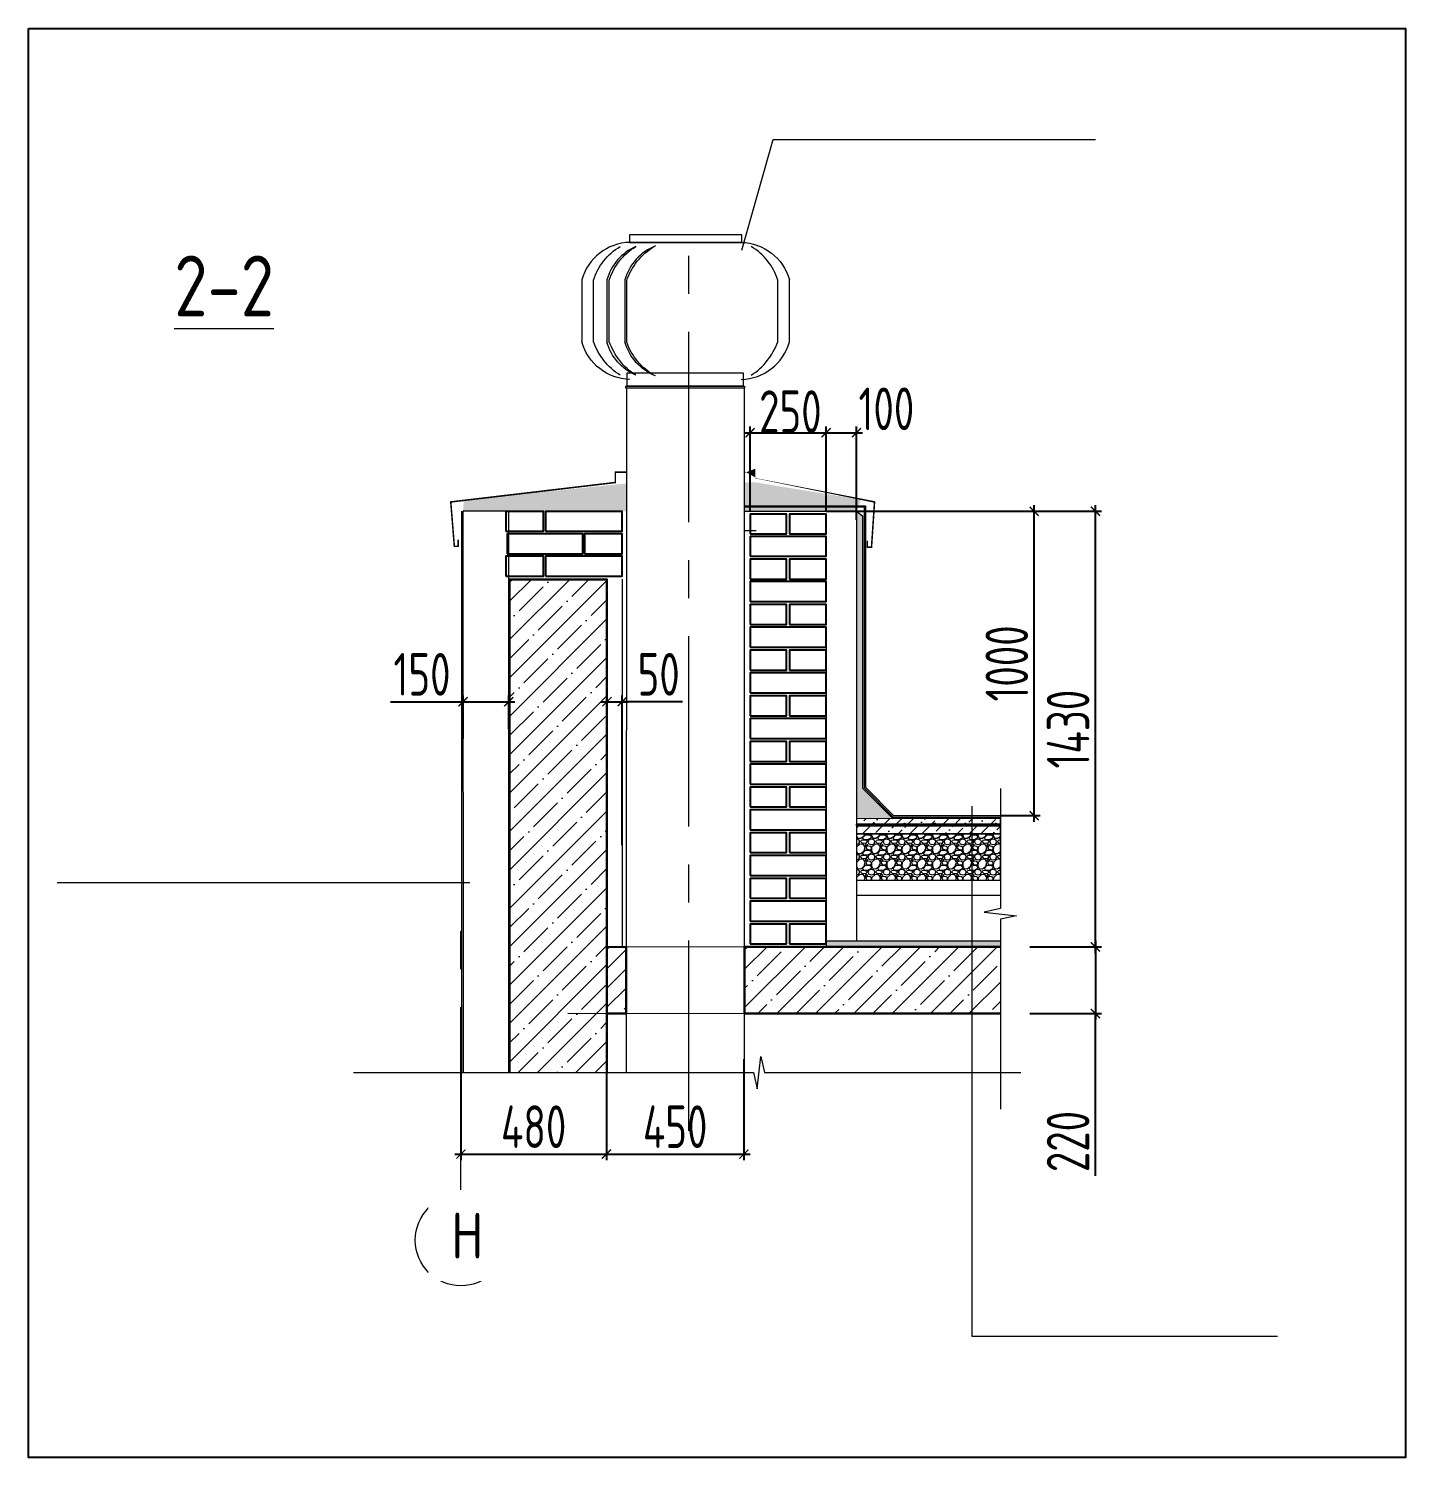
# Model space of a CAD drawing. Header units: millimetres. Extents: x -360149 to 682031, y -35655 to 209517.
# Drawn here: x 574638 to 579163, y 123887 to 128582 of the extents above; entities that cross this region are included whole.
import ezdxf

# ---------------------------------------------------------------- set-up
doc = ezdxf.new("R2010")
doc.units = ezdxf.units.MM
doc.header["$MEASUREMENT"] = 0
doc.header["$PDMODE"] = 3
doc.header["$PDSIZE"] = -4
doc.linetypes.add('CENTER', pattern=[2, 1.25, -0.25, 0.25, -0.25])
doc.layers.get('0').update_dxf_attribs({"color": 250, "lineweight": 9})
doc.layers.get('Defpoints').update_dxf_attribs({"color": 6})
for name, color, linetype, lineweight in [('0.35', 30, 'Continuous', 30), ('_0', 250, 'Continuous', 9), ('АР_Навесной фасад', 147, 'Continuous', 5), ('АР_Оси', 195, 'Continuous', 9), ('АР_стены', 250, 'Continuous', 30), ('Маркировка потолков', 7, 'Continuous', 9)]:
    doc.layers.add(name, color=color, linetype=linetype, lineweight=lineweight)
doc.styles.add('ISOCPEUR', font='isocpeur.ttf', dxfattribs={"width": 0.7})
doc.styles.add('ГОСТ 2.304', font='isocpeur.ttf', dxfattribs={"width": 0.7})
doc.dimstyles.new('R_50', dxfattribs={"dimtxt": 140, "dimasz": 30, "dimexe": 20, "dimexo": 0, "dimgap": 20, "dimtad": 1, "dimdec": 0, "dimrnd": 5, "dimzin": 0, "dimdsep": 46, "dimtxsty": 'ISOCPEUR', "dimblk": 'ARCHTICK', "dimcen": 50, "dimdle": 20, "dimclrd": 256, "dimclre": 256, "dimclrt": 256, "dimadec": 0, "dimazin": 0, "dimtfac": 2, "dimtdec": 0, "dimtofl": 0, "dimtmove": 1, "dimatfit": 3, "dimfxl": 1, "dimtvp": 3, "dimtolj": 1, "dimtzin": 0, "dimarcsym": 0})

# ---------------------------------------------------------------- blocks, each defined once
blk = doc.blocks.new('*U1688')
blk.add_lwpolyline([(-1.24910069413876e-14, -56.25449420671546), (-2.220446049250313e-16, -1), (2.25, -0.5000000000000004), (-2.25, 6.106226635438361e-16), (1.110223024625157e-16, 0.5000000000000002), (8.96345145642321e-15, 35.88248590142322)])
blk = doc.blocks.new('*U1689')
blk.add_lwpolyline([(-3.904012796901005e-15, -17.58211057737301), (-2.220446049250313e-16, -1), (2.25, -0.5000000000000004), (-2.25, 6.106226635438361e-16), (1.110223024625157e-16, 0.5000000000000002), (6.675429950146282e-15, 26.72307896534814)])
blk = doc.blocks.new('_ArchTick')
at = {"color": 0, "linetype": 'ByBlock', "const_width": 0.15}
blk.add_lwpolyline([(-0.5, -0.5), (0.5, 0.5)], dxfattribs=at)
blk = doc.blocks.new('*D1700')
at = {"layer": '_0', "lineweight": -2, "ltscale": 500, "transparency": 16777216}
for p, q in [((577928.9720259039, 125564.2042015975), (578164.7074645165, 125564.2042015975)), ((578144.7074645165, 125584.2042015975), (578144.7074645165, 125325.3892729218)), ((577928.9720259039, 125345.3892729218), (578164.7074645165, 125345.3892729218)), ((578144.7074645165, 124811.9171017019), (578144.7074645165, 125345.3892729218))]:
    blk.add_line(p, q, dxfattribs=at)
at = {"layer": 'Defpoints', "color": 0, "lineweight": 30, "ltscale": 500, "transparency": 16777216}
for p in [(577928.9720259039, 125564.2042015975), (577928.9720259039, 125345.3892729218), (578144.7074645165, 125345.3892729218)]:
    blk.add_point(p, dxfattribs=at)
at = {"layer": '_0', "lineweight": -2, "ltscale": 500, "transparency": 16777216, "xscale": 30, "yscale": 30, "zscale": 30}
for p, rotation in [((578144.7074645165, 125564.2042015975), 90), ((578144.7074645165, 125345.3892729218), 270)]:
    blk.add_blockref('_ArchTick', p, dxfattribs=dict(at, rotation=rotation))
at = {"layer": '_0', "ltscale": 500, "transparency": 16777216, "insert": (578054.7074645164, 124925.0171017018), "char_height": 140, "attachment_point": 5, "rotation": 90, "style": 'ISOCPEUR'}
blk.add_mtext('\\A1;220', dxfattribs=at)
blk = doc.blocks.new('*D1693')
at = {"layer": '_0', "lineweight": -2, "ltscale": 500, "transparency": 16777216}
for p, q in [((578144.7074645167, 125544.2042015975), (578144.7074645167, 127015.7687340598)), ((577666.1905726629, 126995.7687340598), (578164.7074645167, 126995.7687340598)), ((578055.8557159684, 125564.2042015975), (578164.7074645167, 125564.2042015975))]:
    blk.add_line(p, q, dxfattribs=at)
at = {"layer": 'Defpoints', "color": 0, "lineweight": 30, "ltscale": 500, "transparency": 16777216}
for p in [(577666.1905726629, 126995.7687340598), (578144.7074645167, 126995.7687340598), (578055.8557159684, 125564.2042015975)]:
    blk.add_point(p, dxfattribs=at)
at = {"layer": '_0', "lineweight": -2, "ltscale": 500, "transparency": 16777216, "xscale": 30, "yscale": 30, "zscale": 30}
for p, rotation in [((578144.7074645167, 126995.7687340598), 90), ((578144.7074645167, 125564.2042015975), 270)]:
    blk.add_blockref('_ArchTick', p, dxfattribs=dict(at, rotation=rotation))
at = {"layer": '_0', "ltscale": 500, "transparency": 16777216, "insert": (578054.7074645166, 126279.9864678285), "char_height": 140, "attachment_point": 5, "rotation": 90, "style": 'ISOCPEUR'}
blk.add_mtext('\\A1;1430', dxfattribs=at)
blk = doc.blocks.new('*D1694')
at = {"layer": '_0', "lineweight": -2, "ltscale": 500, "transparency": 16777216}
for p, q in [((576989.4366429942, 127254.1131422081), (577279.4366429942, 127254.1131422081)), ((577009.4366429942, 126995.7687340597), (577009.4366429942, 127274.1131422081)), ((577259.4366429942, 126995.7687340597), (577259.4366429942, 127274.1131422081))]:
    blk.add_line(p, q, dxfattribs=at)
at = {"layer": 'Defpoints', "color": 0, "lineweight": 30, "ltscale": 500, "transparency": 16777216}
for p in [(577259.4366429942, 127254.1131422081), (577009.4366429942, 126995.7687340597), (577259.4366429942, 126995.7687340597)]:
    blk.add_point(p, dxfattribs=at)
at = {"layer": '_0', "lineweight": -2, "ltscale": 500, "transparency": 16777216, "xscale": 30, "yscale": 30, "zscale": 30, "rotation": 180}
blk.add_blockref('_ArchTick', (577009.4366429942, 127254.1131422081), dxfattribs=at)
at = {"layer": '_0', "lineweight": -2, "ltscale": 500, "transparency": 16777216, "xscale": 30, "yscale": 30, "zscale": 30}
blk.add_blockref('_ArchTick', (577259.4366429942, 127254.1131422081), dxfattribs=at)
at = {"layer": '_0', "ltscale": 500, "transparency": 16777216, "insert": (577142.0084343833, 127323.185170389), "char_height": 140, "attachment_point": 5, "style": 'ISOCPEUR'}
blk.add_mtext('\\A1;250', dxfattribs=at)
blk = doc.blocks.new('*D1695')
at = {"layer": '_0', "lineweight": -2, "ltscale": 500, "transparency": 16777216}
for p, q in [((577239.4366429942, 127254.1131422081), (577379.4366429944, 127254.1131422081)), ((577259.4366429942, 126995.7687340597), (577259.4366429942, 127274.1131422081)), ((577359.4366429944, 126967.8385775415), (577359.4366429944, 127274.1131422081))]:
    blk.add_line(p, q, dxfattribs=at)
at = {"layer": 'Defpoints', "color": 0, "lineweight": 30, "ltscale": 500, "transparency": 16777216}
for p in [(577359.4366429944, 127254.1131422081), (577259.4366429942, 126995.7687340597), (577359.4366429944, 126967.8385775415)]:
    blk.add_point(p, dxfattribs=at)
at = {"layer": '_0', "lineweight": -2, "ltscale": 500, "transparency": 16777216, "xscale": 30, "yscale": 30, "zscale": 30, "rotation": 180}
blk.add_blockref('_ArchTick', (577259.4366429942, 127254.1131422081), dxfattribs=at)
at = {"layer": '_0', "lineweight": -2, "ltscale": 500, "transparency": 16777216, "xscale": 30, "yscale": 30, "zscale": 30}
blk.add_blockref('_ArchTick', (577359.4366429944, 127254.1131422081), dxfattribs=at)
at = {"layer": '_0', "ltscale": 500, "transparency": 16777216, "insert": (577457.550792447, 127332.6032774891), "char_height": 140, "attachment_point": 5, "style": 'ISOCPEUR'}
blk.add_mtext('\\A1;100', dxfattribs=at)
blk = doc.blocks.new('*D1696')
at = {"layer": '_0', "lineweight": -2, "ltscale": 500, "transparency": 16777216}
for p, q in [((576539.3137996324, 126248.6664629898), (576539.3137996324, 126390.1490914297)), ((576589.3724910436, 125898.8759188556), (576589.3724910436, 126390.1490914297)), ((576519.3137996324, 126370.1490914297), (576609.3724910436, 126370.1490914297)), ((576787.9607909302, 126370.1490914297), (576589.3724910436, 126370.1490914297))]:
    blk.add_line(p, q, dxfattribs=at)
at = {"layer": 'Defpoints', "color": 0, "lineweight": 30, "ltscale": 500, "transparency": 16777216}
for p in [(576589.3724910436, 126370.1490914297), (576539.3137996324, 126248.6664629898), (576589.3724910436, 125898.8759188556)]:
    blk.add_point(p, dxfattribs=at)
at = {"layer": '_0', "lineweight": -2, "ltscale": 500, "transparency": 16777216, "xscale": 30, "yscale": 30, "zscale": 30, "rotation": 180}
blk.add_blockref('_ArchTick', (576539.3137996324, 126370.1490914297), dxfattribs=at)
at = {"layer": '_0', "lineweight": -2, "ltscale": 500, "transparency": 16777216, "xscale": 30, "yscale": 30, "zscale": 30}
blk.add_blockref('_ArchTick', (576589.3724910436, 126370.1490914297), dxfattribs=at)
at = {"layer": '_0', "ltscale": 500, "transparency": 16777216, "insert": (576709.1607909302, 126460.1490914297), "char_height": 140, "attachment_point": 5, "style": 'ISOCPEUR'}
blk.add_mtext('\\A1;50', dxfattribs=at)
blk = doc.blocks.new('крышник')
at = {"color": 251, "ltscale": 500}
for points in [[(-191.5795036604143, -203.7467991599488), (189.4752693016781, -203.7467991599488), (189.4752693016781, -246.8324238266412), (-191.5795036604143, -246.8324238266412)], [(-196.6953125193409, -246.8324238266412), (193.646527327785, -246.8324238266412), (193.646527327785, -253.9682811462361), (-196.6953125193409, -253.9682811462361)]]:
    blk.add_lwpolyline(points, close=True, dxfattribs=at)
at = {"layer": '_0', "color": 251, "ltscale": 500}
blk.add_lwpolyline([(-184.6784498561174, 225.2121012365096), (184.4752693016781, 225.2121012365096), (184.4752693016781, 249.5721771376266), (-184.6784498561174, 249.5721771376266)], close=True, dxfattribs=at)
for points in [[(-183.0673725151573, 225.2121012365096, 0.3305568164830414), (-341.0415915836347, 102.1413030268159, 0.3305568164830414)], [(-215.5257640891941, -211.2865926547165, -0.1668150978023458), (-302.6511892304989, -101.3063825549325), (-302.6511892304989, 101.3063825549325, -0.1832733175010676), (-215.5257640891941, 211.2865926547165)], [(-163.5974686619593, 211.2865926547165, 0.2261490489241471), (-258.4163617055165, 102.1413030268159)], [(-163.5974686619593, -211.2865926547165, -0.1668150978023458), (-250.722893803264, -101.3063825549325), (-250.722893803264, 101.3063825549325, -0.1832733175010676), (-163.5974686619593, 211.2865926547165)], [(-99.14906973694451, 213.4615520067455, 0.235032193702936), (-199.2019134679576, 102.1413030268159)], [(-104.3830204244005, -211.2865926547165, -0.1732926458970932), (-193.6261845129775, -103.2010126109381), (-193.6261845129775, 99.41175249892694, -0.1765394558628313), (-104.3830204244005, 211.2865926547165)], [(183.0673725150409, 225.2121012365096, -0.3305568164830414), (341.0415915835183, 102.1413030268159, -0.3305568164830414)], [(215.76657000673, -211.2865926547165, 0.1668150978023458), (302.8919951480348, -101.3063825549325), (302.8919951480348, 101.3063825549325, 0.1832733175010676), (215.76657000673, 211.2865926547165)], [(-183.0673725151573, -225.2121012365096, -0.3305568164830414), (-341.0415915836347, -102.1413030268159, -0.3305568164830414)], [(-163.5974686619593, -211.2865926547165, -0.2261490489241471), (-258.4163617055165, -102.1413030268159)], [(-99.14906973694451, -213.4615520067455, -0.235032193702936), (-199.2019134679576, -102.1413030268159)], [(183.0673725150409, -225.2121012365096, 0.3305568164830414), (341.0415915835183, -102.1413030268159, 0.3305568164830414)]]:
    blk.add_lwpolyline(points, format="xyb", dxfattribs=at)
for points in [[(183.0673725150409, 225.2121012365096), (-184.5810136807268, 225.2121012365096)], [(-341.0415915836347, 102.1413030268159), (-341.0415915836347, -102.1413030268159)], [(-258.4163617055165, 102.1413030268159), (-258.4163617055165, -102.1413030268159)], [(-199.2019134679576, 102.1413030268159), (-199.2019134679576, -102.1413030268159)], [(341.0415915835183, -102.1413030268159), (341.0415915835765, -102.1413030268159), (341.0415915835765, 102.1413030268159)]]:
    blk.add_lwpolyline(points, dxfattribs=at)
blk = doc.blocks.new('*D1710')
at = {"layer": '_0', "lineweight": -2, "ltscale": 500, "transparency": 16777216}
for p, q in [((576059.3137996325, 125151.2321908417), (576059.3137996325, 124863.6616748217)), ((576537.3038738981, 125151.2321908417), (576537.3038738981, 124863.6616748217)), ((576039.3137996325, 124883.6616748217), (576557.3038738981, 124883.6616748217))]:
    blk.add_line(p, q, dxfattribs=at)
at = {"layer": 'Defpoints', "color": 0, "lineweight": 30, "ltscale": 500, "transparency": 16777216}
for p in [(576059.3137996325, 125151.2321908417), (576537.3038738981, 125151.2321908417), (576537.3038738981, 124883.6616748217)]:
    blk.add_point(p, dxfattribs=at)
at = {"layer": '_0', "lineweight": -2, "ltscale": 500, "transparency": 16777216, "xscale": 30, "yscale": 30, "zscale": 30, "rotation": 180}
blk.add_blockref('_ArchTick', (576059.3137996325, 124883.6616748217), dxfattribs=at)
at = {"layer": '_0', "lineweight": -2, "ltscale": 500, "transparency": 16777216, "xscale": 30, "yscale": 30, "zscale": 30}
blk.add_blockref('_ArchTick', (576537.3038738981, 124883.6616748217), dxfattribs=at)
at = {"layer": '_0', "ltscale": 500, "transparency": 16777216, "insert": (576298.3088367654, 124973.6616748217), "char_height": 140, "attachment_point": 5, "style": 'ISOCPEUR'}
blk.add_mtext('\\A1;480', dxfattribs=at)
blk = doc.blocks.new('*D1715')
at = {"layer": '_0', "lineweight": -2, "ltscale": 500, "transparency": 16777216}
for p, q in [((577943.3422035242, 125975.7687340597), (577943.3422035242, 127015.7687340598)), ((577259.4366429944, 126995.7687340598), (577963.3422035242, 126995.7687340598)), ((577832.1070669871, 125995.7687340597), (577963.3422035242, 125995.7687340597))]:
    blk.add_line(p, q, dxfattribs=at)
at = {"layer": 'Defpoints', "color": 0, "lineweight": 30, "ltscale": 500, "transparency": 16777216}
for p in [(577259.4366429944, 126995.7687340598), (577943.3422035242, 126995.7687340598), (577832.1070669871, 125995.7687340597)]:
    blk.add_point(p, dxfattribs=at)
at = {"layer": '_0', "lineweight": -2, "ltscale": 500, "transparency": 16777216, "xscale": 30, "yscale": 30, "zscale": 30}
for p, rotation in [((577943.3422035242, 126995.7687340598), 90), ((577943.3422035242, 125995.7687340597), 270)]:
    blk.add_blockref('_ArchTick', p, dxfattribs=dict(at, rotation=rotation))
at = {"layer": '_0', "ltscale": 500, "transparency": 16777216, "insert": (577853.3422035241, 126495.7687340596), "char_height": 140, "attachment_point": 5, "rotation": 90, "style": 'ISOCPEUR'}
blk.add_mtext('\\A1;1000', dxfattribs=at)
blk = doc.blocks.new('*D1712')
at = {"layer": '_0', "lineweight": -2, "ltscale": 500, "transparency": 16777216}
for p, q in [((576537.3038738981, 125195.1337565253), (576537.3038738981, 124863.6616748217)), ((576989.3828589357, 125195.1337565253), (576989.3828589357, 124863.6616748217)), ((576517.3038738981, 124883.6616748217), (577009.3828589357, 124883.6616748217))]:
    blk.add_line(p, q, dxfattribs=at)
at = {"layer": 'Defpoints', "color": 0, "lineweight": 30, "ltscale": 500, "transparency": 16777216}
for p in [(576537.3038738981, 125195.1337565253), (576989.3828589357, 125195.1337565253), (576989.3828589357, 124883.6616748217)]:
    blk.add_point(p, dxfattribs=at)
at = {"layer": '_0', "lineweight": -2, "ltscale": 500, "transparency": 16777216, "xscale": 30, "yscale": 30, "zscale": 30, "rotation": 180}
blk.add_blockref('_ArchTick', (576537.3038738981, 124883.6616748217), dxfattribs=at)
at = {"layer": '_0', "lineweight": -2, "ltscale": 500, "transparency": 16777216, "xscale": 30, "yscale": 30, "zscale": 30}
blk.add_blockref('_ArchTick', (576989.3828589357, 124883.6616748217), dxfattribs=at)
at = {"layer": '_0', "ltscale": 500, "transparency": 16777216, "insert": (576763.3433664169, 124973.6616748217), "char_height": 140, "attachment_point": 5, "style": 'ISOCPEUR'}
blk.add_mtext('\\A1;450', dxfattribs=at)
blk = doc.blocks.new('*D1714')
at = {"layer": '_0', "lineweight": -2, "ltscale": 500, "transparency": 16777216}
for p, q in [((576066.1594686965, 126248.598656014), (576066.1594686965, 126390.0812844539)), ((576216.3237253666, 126280.1253608402), (576216.3237253666, 126390.0812844539)), ((575828.0437081278, 126370.0812844539), (576066.1594686965, 126370.0812844539)), ((576046.1594686965, 126370.0812844539), (576236.3237253666, 126370.0812844539))]:
    blk.add_line(p, q, dxfattribs=at)
at = {"layer": 'Defpoints', "color": 0, "lineweight": 30, "ltscale": 500, "transparency": 16777216}
for p in [(576216.3237253666, 126370.0812844539), (576216.3237253666, 126280.1253608402), (576066.1594686965, 126248.598656014)]:
    blk.add_point(p, dxfattribs=at)
at = {"layer": '_0', "lineweight": -2, "ltscale": 500, "transparency": 16777216, "xscale": 30, "yscale": 30, "zscale": 30, "rotation": 180}
blk.add_blockref('_ArchTick', (576066.1594686965, 126370.0812844539), dxfattribs=at)
at = {"layer": '_0', "lineweight": -2, "ltscale": 500, "transparency": 16777216, "xscale": 30, "yscale": 30, "zscale": 30}
blk.add_blockref('_ArchTick', (576216.3237253666, 126370.0812844539), dxfattribs=at)
at = {"layer": '_0', "ltscale": 500, "transparency": 16777216, "insert": (575931.3437081279, 126460.0812844539), "char_height": 140, "attachment_point": 5, "style": 'ISOCPEUR'}
blk.add_mtext('\\A1;150', dxfattribs=at)

msp = doc.modelspace()

# ---------------------------------------------------------------- hatches: boundary and pattern name
at = {"lineweight": 9, "transparency": 33554559}
h = msp.add_hatch(dxfattribs=at)
h.set_pattern_fill('AR-SAND', color=256, scale=5, angle=2.034774631500633e-05)
h.set_pattern_definition([(37.50002034774632, (143598.086022782, 62444.25974782425), (-0.3149702119624408, 9.6341187332094), [0, -7.6, 0, -8.5, 0, -8.125]), (7.500020347746314, (143598.086022782, 62444.25974782425), (8.848878515121484, 14.11073346869755), [0, -4.1, 0, -6.850000000000001, 0, -2.625]), (327.5000203477463, (143591.9360227819, 62444.25974564016), (15.57070929870785, 0.02830079739129785), [0, -2.5, 0, -9, 0, -11.75]), (317.5000203477463, (143591.9360227819, 62444.25974564016), (15.03063146439322, 4.388383162577362), [0, -1.249999999999998, 0, -5.89999999999999, 0, -6.74999999999999])])
h.paths.add_polyline_path([(576068.8543652779, 127032.8263899952), (576066.0593878418, 126995.7687340597), (576603.3983846994, 126995.5246591725), (576603.3983846994, 127087.257494072)])
h = msp.add_hatch(dxfattribs=at)
h.set_pattern_fill('AR-SAND', color=256, scale=5, angle=2.034774631500633e-05)
h.set_pattern_definition([(37.50002034774632, (143598.086022782, 62447.44085162151), (-0.3149702119624408, 9.6341187332094), [0, -7.6, 0, -8.5, 0, -8.125]), (7.500020347746314, (143598.086022782, 62447.44085162151), (8.848878515121484, 14.11073346869755), [0, -4.1, 0, -6.850000000000001, 0, -2.625]), (327.5000203477463, (143591.9360227819, 62447.44084943743), (15.57070929870785, 0.02830079739129785), [0, -2.5, 0, -9, 0, -11.75]), (317.5000203477463, (143591.9360227819, 62447.44084943743), (15.03063146439322, 4.388383162577362), [0, -1.249999999999998, 0, -5.899999999999991, 0, -6.749999999999991])])
h.paths.add_polyline_path([(577374.6678431325, 127033.7667854366), (577359.4366429944, 126995.7687340597), (576991.39278467, 126995.7687340597), (576991.39278467, 127090.4348677935), (577029.6778568998, 127090.4348677935)])
h = msp.add_hatch(dxfattribs=at)
h.set_pattern_fill('AR-SAND', color=256, scale=5, angle=2.034774631500633e-05)
h.set_pattern_definition([(37.50002034774632, (145208.2690387201, 62289.92151058332), (-0.3149702119624408, 9.6341187332094), [0, -7.6, 0, -8.5, 0, -8.125]), (7.500020347746314, (145208.2690387201, 62289.92151058332), (8.848878515121484, 14.11073346869755), [0, -4.1, 0, -6.850000000000001, 0, -2.625]), (327.5000203477463, (145202.11903872, 62289.92150839924), (15.57070929870785, 0.02830079739129785), [0, -2.5, 0, -9, 0, -11.75]), (317.5000203477463, (145202.11903872, 62289.92150839924), (15.03063146439322, 4.388383162577362), [0, -1.249999999999998, 0, -5.899999999999993, 0, -6.749999999999994])])
h.paths.add_polyline_path([(577379.4366429944, 126981.1337066921), (577359.4366429944, 126995.7687340597), (577359.4366429945, 125985.6932197473), (577479.3745627359, 125985.7549893801), (577379.4366429944, 126085.7032562893)])
h = msp.add_hatch(dxfattribs=at)
h.set_pattern_fill('ANSI36', color=256, scale=8.657649458015428, angle=2.034774631500633e-05)
h.set_pattern_definition([(45.00002034774631, (576202.6963020924, 125458.7609515737), (14.57771405606507, 53.45169298540949), [68.72009257299746, -13.74401851459949, 0, -13.74401851459949])])
h.paths.add_polyline_path([(577832.106964499, 125985.937582108), (577359.4366160553, 125985.69290323), (577359.436633812, 125935.69290323), (577832.1070669868, 125935.69290323)])
h = msp.add_hatch(dxfattribs=at)
h.set_pattern_fill('GRAVEL', color=256, scale=50)
h.set_pattern_definition([(228.012787504, (145144.2690387199, 61309.92024451424), (-400.0000000000031, -450.0000000000002), [6.726799999999999, -665.9544023536849]), (184.969740728, (145139.7690387199, 61304.92024451424), (599.9999999999987, 50.00000000000176), [11.5434, -1142.7962380615]), (132.510447078, (145128.2690387199, 61303.92024451424), (500.0000000000059, -549.9999999999933), [8.1394, -805.8016298049849]), (267.273689006, (145108.7690387199, 61291.42024451424), (50.00000000000121, 1000.000000000001), [10.51189999999999, -1040.677902081449]), (292.833654178, (145108.2690387199, 61280.92024451424), (-249.9999999999994, 600.0000000000014), [10.30774999999999, -1020.468656404414]), (357.273689006, (145112.2690387199, 61271.42024451424), (-1000.000000000001, 50.00000000000128), [10.51189999999999, -1040.677902081449]), (37.6942404667, (145122.7690387199, 61270.92024451424), (-649.9999999999999, -499.9999999999987), [13.90145, -1376.2424274458]), (72.2553283749, (145133.7690387199, 61279.42024451424), (350.0000000000014, 1100), [13.12439999999999, -1299.316074840669]), (121.429565615, (145137.7690387199, 61291.92024451424), (-400.000000000001, 649.9999999999994), [10.5475, -1044.20365548645]), (175.236358309, (145132.2690387199, 61300.92024451424), (549.9999999999992, -50.0000000000019), [12.0416, -590.038128939615]), (222.397437798, (145120.2690387199, 61301.92024451424), (-599.9999999999982, -549.9999999999986), [15.5724, -1541.668750239745]), (138.814074834, (145158.2690387199, 61290.92024451424), (-350.0000000000016, 300), [5.315049999999994, -526.1922406367343]), (171.46923439, (145154.2690387199, 61294.42024451424), (649.9999999999999, -99.99999999999976), [10.11185, -1001.07557080785]), (225, (145144.2690387199, 61295.92024451424), (-5.551115123125783e-15, -49.99999999999665), [7.07105, -63.639628118655]), (203.198590514, (145140.7690387199, 61301.92024451424), (249.9999999999995, 99.99999999999876), [3.8079, -376.980755293195]), (291.801409486, (145137.2690387199, 61300.42024451424), (-49.9999999999842, 150.0000000000051), [5.385149999999999, -263.873090356725]), (30.96375653209999, (145139.2690387199, 61295.42024451424), (150.0000000000027, 99.99999999999898), [8.74645, -282.801144742265]), (161.565051177, (145146.7690387199, 61299.92024451424), (100.0000000000006, -49.99999999999883), [6.324549999999996, -151.7893330084198]), (16.389540334, (145108.2690387199, 61300.42024451424), (499.9999999999983, 150.0000000000022), [8.86, -877.14225733347]), (70.3461759419, (145116.7690387199, 61302.92024451424), (-200.000000000061, -550.0000000001698), [7.43305, -735.8703873659499]), (293.198590514, (145146.7690387199, 61309.92024451424), (-99.99999999999852, 249.9999999999995), [7.61575, -373.172905293195]), (343.610459666, (145149.7690387199, 61302.92024451424), (-499.9999999999983, 150.0000000000022), [8.859999999999989, -877.1422573334493]), (339.44395478, (145108.2690387199, 61269.42024451424), (-250.0000000000018, 100.0000000000012), [8.54399999999999, -418.6561872658747]), (294.775140569, (145116.2690387199, 61266.42024451424), (-250.0000000000003, 550.0000000000001), [7.1589, -708.7321531637999]), (66.8014094864, (145147.2690387199, 61259.92024451424), (99.99999999999906, 249.9999999999985), [7.61575, -373.172905293195]), (17.3540246363, (145150.2690387199, 61266.92024451424), (-649.9999999999989, -199.9999999999981), [8.38155, -829.771180712]), (69.44395478040002, (145122.7690387199, 61259.92024451424), (-100.0000000000004, -249.9999999999977), [4.271999999999995, -422.9281872658747]), (101.309932474, (145144.2690387199, 61259.92024451424), (-49.99999999999819, 200.0000000000006), [2.5495, -252.40147567964]), (165.963756532, (145143.7690387199, 61262.42024451424), (149.9999999999979, -50.00000000000006), [10.30775, -195.847531280885]), (186.009005957, (145133.7690387199, 61264.92024451424), (500.0000000000023, 49.99999999999915), [9.5525, -945.6961587271401]), (303.690067526, (145139.2690387199, 61290.92024451424), (-49.99999999999936, 99.99999999999929), [7.211099999999994, -173.0664637731998]), (353.157226587, (145143.2690387199, 61284.92024451424), (850.0000000000007, -100.0000000000026), [12.5897, -1246.378131201415]), (60.9453959009, (145155.7690387199, 61283.42024451424), (-199.9999999999988, -349.9999999999989), [5.147799999999999, -509.63370704935]), (90, (145158.2690387199, 61287.92024451424), (-49.99999999999999, 50), [3, -47]), (120.256437164, (145132.7690387199, 61266.42024451424), (200.0000000000005, -350.0000000000004), [6.946199999999999, -687.67599947249]), (48.01278750420001, (145129.2690387199, 61272.42024451424), (400, 449.9999999999987), [13.4536, -659.2276023536849]), (0, (145138.2690387199, 61282.42024451424), (50, 50), [13, -37]), (325.3048464690001, (145151.2690387199, 61282.42024451424), (500.0000000000069, -349.9999999999912), [7.905699999999995, -782.6637150420993]), (254.054604099, (145157.7690387199, 61277.92024451424), (-50.00000000000189, -200.0000000000002), [7.280100000000001, -356.725394464025]), (207.645975364, (145155.7690387199, 61270.92024451424), (-949.9999999999975, -500.0000000000024), [11.85325, -1173.47370911297]), (175.42607874, (145145.2690387199, 61265.42024451424), (-649.9999999999977, 50.00000000000006), [12.53995, -1241.453670398445])])
h.paths.add_polyline_path([(577832.1070182985, 125935.6929032301), (577359.4366429943, 125935.69290323), (577359.4366429943, 125784.2029355284), (577832.1070669868, 125784.2027676665)])
h = msp.add_hatch(dxfattribs=at)
h.set_pattern_fill('AR-SAND', color=256, scale=5, angle=2.034774631500633e-05)
h.set_pattern_definition([(37.50002034774632, (145108.2690387199, 61259.92024451424), (-0.3149702119624408, 9.6341187332094), [0, -7.6, 0, -8.5, 0, -8.125]), (7.500020347746314, (145108.2690387199, 61259.92024451424), (8.848878515121484, 14.11073346869755), [0, -4.1, 0, -6.850000000000001, 0, -2.625]), (327.5000203477463, (145102.1190387199, 61259.92024233016), (15.57070929870785, 0.02830079739129785), [0, -2.5, 0, -9, 0, -11.75]), (317.5000203477463, (145102.1190387199, 61259.92024233016), (15.03063146439322, 4.388383162577362), [0, -1.249999999999999, 0, -5.899999999999994, 0, -6.749999999999995])])
h.paths.add_polyline_path([(577832.1070669868, 125584.2029355285), (577259.4366429943, 125584.203568563), (577259.4366429942, 125564.204834632), (577832.1070669868, 125564.2042015974)])
at = {"layer": 'Маркировка потолков', "lineweight": 9, "ltscale": 5000, "transparency": 33554610}
h = msp.add_hatch(dxfattribs=at)
h.set_pattern_fill('ANSI35', color=256, scale=356.9777)
h.set_pattern_definition([(45, (137573.643911727, 61259.92024451424), (-63.10533810059426, 63.10533810059426), []), (45, (137636.7492497217, 61259.92024451424), (-63.10533810059426, 63.10533810059426), [111.55553125, -22.31110625, 0, -22.31110625])])
h.paths.add_polyline_path([(576539.3137996324, 126772.1254655779), (576219.3137996326, 126772.1254655779), (576219.3137996322, 125151.2321908417), (576539.313799632, 125151.2321908417)])
h = msp.add_hatch(dxfattribs=at)
h.set_pattern_fill('ANSI35', color=256, scale=356.9777)
h.set_pattern_definition([(45, (143898.722929852, 61260.88510927744), (-63.10533810059426, 63.10533810059426), []), (45, (143961.8282678467, 61260.88510927744), (-63.10533810059426, 63.10533810059426), [111.55553125, -22.31110625, 0, -22.31110625])])
h.paths.add_polyline_path([(576602.3344707993, 125345.1329273884), (576602.5022174942, 125564.6637789976), (576539.2999050677, 125564.2042015974), (576539.327694197, 125345.6023579409)])
h = msp.add_hatch(dxfattribs=at)
h.set_pattern_fill('ANSI35', color=256, scale=356.9777)
h.set_pattern_definition([(45, (145108.2690387199, 61259.92024451424), (-63.10533810059426, 63.10533810059426), []), (45, (145171.3743767146, 61259.92024451424), (-63.10533810059426, 63.10533810059426), [111.55553125, -22.31110625, 0, -22.31110625])])
h.paths.add_polyline_path([(577832.1202743144, 125345.4430581304), (577832.10706676, 125564.1683447869), (576991.6407089285, 125564.0607744264), (576991.653916029, 125345.3354877131)])

# ---------------------------------------------------------------- linework, layer by layer
at = {"lineweight": 20}
for points in [[(577832.106964499, 125985.937582108), (577359.4366160553, 125985.69290323), (577359.436633812, 125935.69290323), (577832.1070669868, 125935.69290323)], [(577832.1070182985, 125935.6929032301), (577359.4366429943, 125935.69290323), (577359.4366429943, 125784.2029355284), (577832.1070669868, 125784.2027676665)]]:
    msp.add_lwpolyline(points, close=True, dxfattribs=at)
at = {"lineweight": 25}
msp.add_lwpolyline([(577359.4366204885, 125963.4907224154), (577832.1070536632, 125963.4913010765), (577832.1070495638, 125966.4912750419), (577359.4366163891, 125966.4906963808)], close=True, dxfattribs=at)
at = {"lineweight": 30}
for centre in [(577417.1542816903, 125967.9908894648), (577517.1542816903, 125967.9908894648), (577617.0377517862, 125967.9909857114), (577716.9212218821, 125967.991081958), (577816.804691978, 125967.9911782046)]:
    msp.add_circle(centre, 1.5, dxfattribs=at)
at = {"layer": '0.35', "color": 18, "ltscale": 200, "true_color": 0x000000}
for points in [[(576602.5329021919, 125563.9699788322), (576539.2975939398, 125564.2042015974), (576539.3300053249, 125345.3903598692), (576602.3037861015, 125345.8267275537), (576602.5329021919, 125563.9699788322)], [(577832.1070669868, 125564.2042015974), (576991.7222157998, 125564.2042015974), (576991.483701241, 125345.3892729217), (577832.130614839, 125345.3892729217)]]:
    msp.add_lwpolyline(points, dxfattribs=at)
at = {"layer": '_0', "color": 7, "ltscale": 500}
for p, q in [((576061.3237253667, 126995.7687340597), (576061.3237253667, 125151.2321908417)), ((576991.39278467, 126932.9155267554), (577029.6778568998, 126932.9155267554)), ((576991.7222157998, 125564.2042015974), (576539.3137996324, 125564.0545126731)), ((576991.4832775515, 125345.0005771446), (576410.7241103842, 125345.6336213222))]:
    msp.add_line(p, q, dxfattribs=at)
at = {"layer": '_0', "color": 1, "ltscale": 500}
for p, q in [((577359.4366429944, 126995.7687340597), (577359.4366429946, 125584.2029355284)), ((577379.4366429944, 126981.1337066921), (577379.4366429944, 126085.7032562893)), ((576589.4366429942, 126772.839969634), (576589.4366429943, 125564.2042015974)), ((577259.4366429942, 126564.2042015975), (577259.4366429942, 125564.2042015974)), ((576539.3137996324, 126179.8003197913), (576539.3137996324, 125564.2042015974)), ((577379.4366429944, 126085.7032562893), (577479.4366424584, 125985.69290323)), ((577359.4366429942, 125935.69290323), (577832.1070669868, 125935.6929032301)), ((577359.4366429943, 125784.2029355284), (577832.1070669868, 125784.2029355285)), ((577359.4366429943, 125734.2029355284), (577832.1070669868, 125734.2029355285)), ((577259.4366429942, 125584.2029355284), (577832.1070669868, 125584.2029355285))]:
    msp.add_line(p, q, dxfattribs=at)
at = {"layer": '_0', "color": 7, "ltscale": 500}
for points in [[(576982.191247039, 127853.4795708882), (577085.6929151689, 128217.1151790524), (578145.0978455786, 128217.1151790524)], [(576808.0100284498, 126768.6681643836), (576808.3254121549, 126768.6678793314)], [(576808.64079586, 126768.6681643836), (576808.3254121549, 126768.6678793314)], [(577738.6704386253, 126026.5586069609), (577738.6712410945, 124284.855778846), (578742.425716385, 124284.855778846)], [(574732.8480454859, 125776.1684480848), (576088.3099133938, 125776.1684480848)]]:
    msp.add_lwpolyline(points, dxfattribs=at)
at = {"layer": '_0', "color": 1, "ltscale": 500}
for points in [[(576603.6201342945, 127400.3600174973), (576602.2307573087, 125151.2321908417)], [(576991.39278467, 125151.2321908417), (576991.39278467, 127400.3600174973)], [(576991.39278467, 127013.7829688286), (577389.4366429944, 127013.7829688286), (577389.4366429944, 127003.1951808132)], [(576991.39278467, 127009.9705918973), (577384.7054062106, 127009.9705918973), (577384.7030279934, 127003.1951808132)], [(577384.7030279934, 127003.1951808132), (577384.4366429944, 126086.7595069306), (577480.0576303452, 125990.7555418636), (577832.1070669868, 125990.7555418636)], [(577389.4366429944, 127003.1951808132), (577389.4366429944, 126088.9634073597), (577481.1884618221, 125995.7687340597), (577832.1070669868, 125995.7687340597)], [(576991.39278467, 126995.7687340597), (577359.4366429944, 126995.7687340597), (577379.4366429944, 126981.1337066921)], [(577468.2175140321, 125996.9131932395), (577379.4366429944, 126085.7032562893)]]:
    msp.add_lwpolyline(points, dxfattribs=at)
at = {"layer": '_0', "color": 7, "lineweight": 30, "ltscale": 500, "const_width": 5}
for points in [[(576603.449726803, 127124.5038351208), (576566.9430215515, 127124.470839394), (576566.9430215515, 127090.4142268687), (576025.8834095071, 127026.5453449123), (576037.6834897865, 126880.5692228387), (576050.3662281003, 126880.8263741621), (576050.3662281003, 126902.5052361202)], [(576991.39278467, 127124.5260833808), (577029.6778568997, 127124.4914803188), (577029.6778568998, 127090.4348677935), (577418.631297752, 127026.5453449123), (577408.6619547717, 126877.7160884081), (577394.8700391436, 126877.7160884081), (577394.8700391436, 126899.7246180968)]]:
    msp.add_lwpolyline(points, dxfattribs=at)
at = {"layer": '_0', "color": 7}
msp.add_lwpolyline([(576216.3237253666, 126995.7687340597), (576080.5903037731, 126995.7687340597), (576066.0593878418, 126995.7687340597), (576066.3237253667, 125151.2321908417), (576216.3237253666, 125151.2321908417)], close=True, dxfattribs=at)
at = {"layer": 'Defpoints', "color": 5, "ltscale": 500}
msp.add_lwpolyline([(574638.3708606628, 128581.9635362121), (579163.3683903986, 128581.9635362121), (579163.3683903986, 123886.9457278425), (574638.370860663, 123886.9457278425)], close=True, dxfattribs=at)
at = {"layer": 'АР_Навесной фасад', "color": 18, "lineweight": 30, "ltscale": 100, "true_color": 0x000000}
msp.add_lwpolyline([(576219.3137996324, 125151.2321908417), (576219.3137996325, 126772.1254655779), (576539.3137996325, 126772.1254655779), (576539.3137996324, 125151.2321908417)], dxfattribs=at)
at = {"layer": 'АР_Оси', "linetype": 'CENTER', "ltscale": 500}
for p, q in [((576808.3254121549, 124960.2470487219), (576808.3254121549, 127954.8821223307)), ((576059.3137996324, 124741.1210732996), (576059.3137996325, 125663.5235508966))]:
    msp.add_line(p, q, dxfattribs=at)
at = {"layer": 'АР_Оси', "ltscale": 0.5}
msp.add_circle((576059.3137996324, 124600.8303493737), 150, dxfattribs=at)
at = {"layer": 'АР_стены', "color": 22, "lineweight": 25, "ltscale": 500}
for points in [[(576207.260952515, 126930.1115057094), (576330.9271942994, 126930.1115057094), (576330.9271942994, 126995.5209290968), (576207.260952515, 126995.5209290967)], [(576337.4260061139, 126930.1115057072), (576589.3724910436, 126930.1115057072), (576589.3724910436, 126995.5209290946), (576337.4260061139, 126995.5209290946)], [(577009.4366429942, 126921.4757376707), (577129.4366429942, 126921.4757376707), (577129.4366429942, 126986.8851610581), (577009.4366429942, 126986.8851610581)], [(577139.4366429942, 126921.4757376707), (577259.4366429942, 126921.4757376707), (577259.4366429942, 126986.8851610581), (577139.4366429942, 126986.8851610581)], [(576210.8254035873, 126856.4757376706), (576459.8726279899, 126856.4757376706), (576459.8726279904, 126921.885161058), (576210.8254035879, 126921.885161058)], [(576465.706249259, 126856.4757376706), (576589.3724910431, 126856.4757376706), (576589.3724910436, 126921.885161058), (576465.7062492594, 126921.885161058)], [(577009.4366429942, 126847.8399696342), (577259.4366429942, 126847.8399696341), (577259.4366429942, 126913.2493930215), (577009.4366429942, 126913.2493930215)], [(576207.2609525144, 126782.8399696341), (576330.9271942992, 126782.839969634), (576330.9271942992, 126848.2493930214), (576207.2609525144, 126848.2493930215)], [(576337.4260061139, 126782.8399696341), (576589.3724910436, 126782.839969634), (576589.3724910436, 126848.2493930214), (576337.4260061139, 126848.2493930214)], [(577009.4366429942, 126772.8399696342), (577129.4366429942, 126772.8399696342), (577129.4366429942, 126838.2493930215), (577009.4366429942, 126838.2493930215)], [(577139.4366429942, 126772.8399696342), (577259.4366429942, 126772.8399696342), (577259.4366429942, 126838.2493930215), (577139.4366429942, 126838.2493930215)], [(577009.4366429942, 126699.2042015976), (577259.4366429942, 126699.2042015976), (577259.4366429942, 126764.613624985), (577009.4366429942, 126764.613624985)], [(577009.4366429942, 126624.2042015976), (577129.4366429942, 126624.2042015976), (577129.4366429942, 126689.613624985), (577009.4366429942, 126689.613624985)], [(577139.4366429942, 126624.2042015976), (577259.4366429942, 126624.2042015976), (577259.4366429942, 126689.613624985), (577139.4366429942, 126689.613624985)], [(577009.4366429943, 126549.2042015975), (577259.4366429942, 126549.2042015975), (577259.4366429942, 126614.6136249849), (577009.4366429943, 126614.6136249849)], [(577009.4366429942, 126474.2042015975), (577129.4366429942, 126474.2042015975), (577129.4366429942, 126539.6136249849), (577009.4366429942, 126539.6136249849)], [(577139.4366429942, 126474.2042015975), (577259.4366429942, 126474.2042015975), (577259.4366429942, 126539.6136249849), (577139.4366429942, 126539.6136249849)], [(577009.4366429943, 126399.2042015975), (577259.4366429942, 126399.2042015975), (577259.4366429942, 126464.6136249849), (577009.4366429943, 126464.6136249849)], [(577009.4366429942, 126324.2042015975), (577129.4366429942, 126324.2042015975), (577129.4366429942, 126389.6136249849), (577009.4366429942, 126389.6136249849)], [(577139.4366429942, 126324.2042015975), (577259.4366429942, 126324.2042015975), (577259.4366429942, 126389.6136249849), (577139.4366429942, 126389.6136249849)], [(577009.4366429943, 126249.2042015975), (577259.4366429942, 126249.2042015975), (577259.4366429942, 126314.6136249849), (577009.4366429943, 126314.6136249849)], [(577009.4366429942, 126174.2042015975), (577129.4366429942, 126174.2042015975), (577129.4366429942, 126239.6136249849), (577009.4366429942, 126239.6136249849)], [(577139.4366429942, 126174.2042015975), (577259.4366429942, 126174.2042015975), (577259.4366429942, 126239.6136249849), (577139.4366429942, 126239.6136249849)], [(577009.4366429943, 126099.2042015975), (577259.4366429942, 126099.2042015975), (577259.4366429942, 126164.6136249849), (577009.4366429943, 126164.6136249849)], [(577009.4366429942, 126024.2042015975), (577129.4366429942, 126024.2042015975), (577129.4366429942, 126089.6136249849), (577009.4366429942, 126089.6136249849)], [(577139.4366429942, 126024.2042015975), (577259.4366429942, 126024.2042015975), (577259.4366429942, 126089.6136249849), (577139.4366429942, 126089.6136249849)], [(577009.4366429943, 125949.2042015975), (577259.4366429942, 125949.2042015975), (577259.4366429942, 126014.6136249849), (577009.4366429943, 126014.6136249849)], [(577009.4366429942, 125874.2042015975), (577129.4366429942, 125874.2042015975), (577129.4366429942, 125939.6136249849), (577009.4366429942, 125939.6136249849)], [(577139.4366429942, 125874.2042015975), (577259.4366429942, 125874.2042015975), (577259.4366429942, 125939.6136249849), (577139.4366429942, 125939.6136249849)], [(577009.4366429942, 125799.2042015975), (577259.4366429942, 125799.2042015975), (577259.4366429942, 125864.6136249849), (577009.4366429942, 125864.6136249849)], [(577009.4366429942, 125724.2042015975), (577129.4366429942, 125724.2042015975), (577129.4366429942, 125789.6136249849), (577009.4366429942, 125789.6136249849)], [(577139.4366429942, 125724.2042015975), (577259.4366429942, 125724.2042015975), (577259.4366429942, 125789.6136249849), (577139.4366429942, 125789.6136249849)], [(577009.4366429942, 125649.2042015975), (577259.4366429942, 125649.2042015975), (577259.4366429942, 125714.6136249849), (577009.4366429942, 125714.6136249849)], [(577009.4366429942, 125574.2042015975), (577129.4366429942, 125574.2042015975), (577129.4366429942, 125639.6136249849), (577009.4366429942, 125639.6136249849)], [(577139.4366429942, 125574.2042015975), (577259.4366429942, 125574.2042015975), (577259.4366429942, 125639.6136249849), (577139.4366429942, 125639.6136249849)]]:
    msp.add_lwpolyline(points, close=True, dxfattribs=at)

# ---------------------------------------------------------------- block references
at = {"ltscale": 100, "xscale": 23.79851555813043, "yscale": 23.79851555813043, "zscale": 23.79851555813043}
for name, p, rotation in [('*U1689', (577832.1070669868, 125666.9748649655), 180), ('*U1688', (577045.1026391035, 125151.2321908417), 270)]:
    msp.add_blockref(name, p, dxfattribs=dict(at, rotation=rotation))
at = {"layer": '_0', "color": 1}
msp.add_blockref('крышник', (576797.7159777372, 127654.3282986435), dxfattribs=at)

# ---------------------------------------------------------------- dimensions: what is measured, and where the dimension line sits
at = {"layer": '_0', "color": 1, "ltscale": 500}
for base, p1, p2, picture, middle in [((577359.4366429944, 127254.1131422081), (577259.4366429942, 126995.7687340597), (577359.4366429944, 126967.8385775415), '*D1695', (577457.550792447, 127242.6032774891)), ((577259.4366429942, 127254.1131422081), (577009.4366429942, 126995.7687340597), (577259.4366429942, 126995.7687340597), '*D1694', (577142.0084343833, 127233.185170389)), ((576216.3237253666, 126370.0812844539), (576066.1594686965, 126248.598656014), (576216.3237253666, 126280.1253608402), '*D1714', (575931.3437081279, 126366.4891566304)), ((576589.3724910436, 126370.1490914297), (576539.3137996324, 126248.6664629898), (576589.3724910436, 125898.8759188556), '*D1696', (576709.1607909302, 126366.5569636062))]:
    dim = msp.add_linear_dim(base=base, p1=p1, p2=p2, dimstyle='R_50', override={"dimpost": '\\X', "dimtfill": 0}, dxfattribs=at)
    dim.commit()
    dim.dimension.update_dxf_attribs({"geometry": picture, "text_midpoint": middle, "dimtype": 160})
for base, p1, p2, override, picture, middle in [((577943.3422035242, 126995.7687340598), (577832.1070669868, 125995.7687340597), (577259.4366429942, 126995.7687340597), {"dimpost": '\\X', "dimtfill": 0}, '*D1715', (577853.3422035241, 126495.7687340596)), ((578144.7074645167, 126995.7687340598), (578055.8557159682, 125564.2042015974), (577666.1905726626, 126995.7687340597), {"dimpost": '\\X'}, '*D1693', (578054.7074645166, 126279.9864678285))]:
    dim = msp.add_linear_dim(base=base, p1=p1, p2=p2, angle=90, dimstyle='R_50', override=override, dxfattribs=at)
    dim.commit()
    dim.dimension.update_dxf_attribs({"geometry": picture, "text_midpoint": middle})
dim = msp.add_linear_dim(base=(578144.7074645165, 125345.3892729218), p1=(577928.9720259036, 125564.2042015974), p2=(577928.9720259036, 125345.3892729217), angle=90, dimstyle='R_50', override={"dimpost": '\\X'}, dxfattribs=at)
dim.commit()
dim.dimension.update_dxf_attribs({"geometry": '*D1700', "text_midpoint": (578109.2458388358, 124925.0171017018), "dimtype": 160})
for base, p1, p2, picture, middle in [((576989.3828589357, 124883.6616748217), (576537.3038738981, 125195.1337565253), (576989.3828589357, 125195.1337565253), '*D1712', (576763.3433664169, 124973.6616748217)), ((576537.3038738981, 124883.6616748217), (576059.3137996325, 125151.2321908417), (576537.3038738981, 125151.2321908417), '*D1710', (576298.3088367654, 124973.6616748217))]:
    dim = msp.add_linear_dim(base=base, p1=p1, p2=p2, dimstyle='R_50', override={"dimpost": '\\X'}, dxfattribs=at)
    dim.commit()
    dim.dimension.update_dxf_attribs({"geometry": picture, "text_midpoint": middle})

# ---------------------------------------------------------------- next in the draw order: texts
at = {"layer": 'АР_Оси', "color": 5, "insert": (575117.2409768109, 127836.1827122062), "char_height": 200, "attachment_point": 1, "line_spacing_factor": 1.149209049011902, "style": 'ГОСТ 2.304', "bg_fill": 2}
msp.add_mtext('{\\W0.8;\\L2-2}', dxfattribs=at)
at = {"layer": 'АР_Оси', "insert": (576027.1603287784, 124691.1210732996), "char_height": 150, "attachment_point": 1, "line_spacing_factor": 1.149209049011902, "style": 'ГОСТ 2.304', "bg_fill": 2}
msp.add_mtext('{\\W0.8;Н}', dxfattribs=at)

doc.saveas('drawing.dxf')
